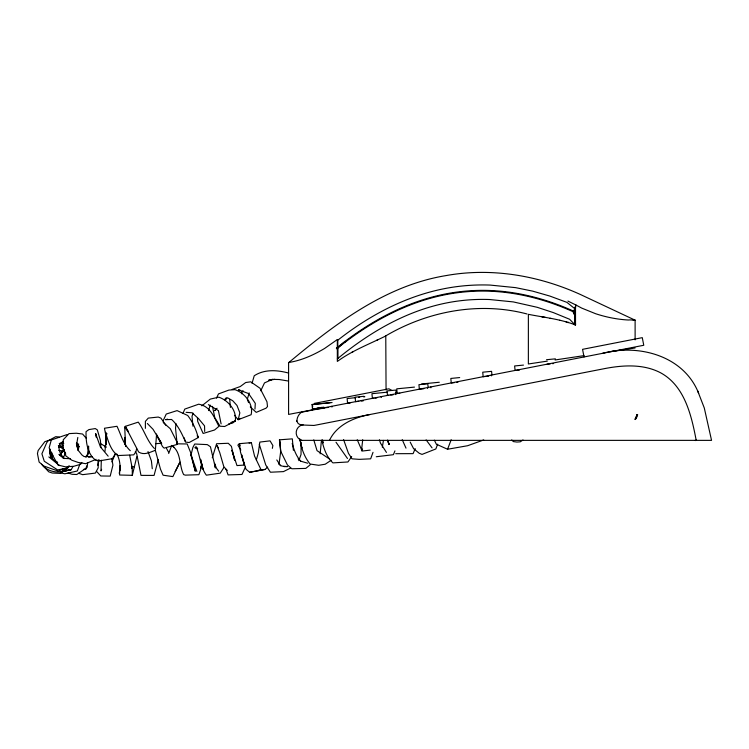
<?xml version="1.0" encoding="UTF-8"?>
<svg xmlns="http://www.w3.org/2000/svg" width="749" height="749" viewBox="0 0 749 749"><rect width="100%" height="100%" fill="white"/><g stroke="black" fill="none" stroke-linecap="round" stroke-linejoin="round"><path stroke-width="1.12" d="M301.051 443.024L301.051 454.4L298.842 460.626M574.96 312.801L575.513 306.06L575.513 324.982C560.449 319.111 544.158 317.454 528.373 314.327L528.363 363.977L547.313 361.13M336.732 347.901L336.732 348.819C371.429 320.647 412.53 298.626 457.302 292.756A192.437 192.437 0 0 1 489.94 291.221C518.654 292.307 546.854 299.909 572.994 311.659L574.96 315.591L574.773 324.579L575.513 323.549L575.513 324.982M119.662 470.812L120.205 465.419M119.625 470.718L119.709 467.666L119.606 475.016L132.32 475.325L136.777 456.796M101.312 460.232L101.012 470.934L101.639 469.295M51.709 458.538L51.943 452.873M124.727 444.26L125.12 437.407L125.57 446.526L124.737 427.276L125.317 426.35L138.247 422.136C144.435 430.441 147.001 440.946 154.369 448.445M254.969 409.085L255.297 403.365L248.537 393.534L238.444 389.817L240.429 390.426M575.101 312.651L575.513 306.491M575.185 311.481L575.485 307.062L574.96 324.776L569.586 319.243L553.333 312.595L537.22 307.305L513.29 301.913L489.621 299.525A184.142 184.142 0 0 0 458.397 300.995C413.102 306.875 372.066 330.159 337.331 358.893M320.16 453.819L321.34 441.358M567.92 301.07L575.972 305.03L574.96 308.813L574.96 314.795L573.285 311.004C547.07 299.216 518.776 291.586 489.958 290.5A193.167 193.167 0 0 0 457.208 292.044C412.334 297.924 371.13 319.973 336.348 348.201M176.024 423.672L175.528 428.203L177.101 443.651L176.727 441.545L170.304 428.746L163.216 422.502M361.57 449.915L362.713 439.729M272.336 448.361L272.889 445.571L270.052 440.852L259.837 442.079L258.302 452.976L256.336 459.933M78.299 450.608L78.832 446.273L79.169 446.816L76.707 442.771M87.652 463.013L87.081 467.545L76.791 474.51L72.11 474.295L68 473.012M303.158 424.833C294.029 425.413 296.445 415.789 301.501 412.231L643.766 345.27L642.277 337.649L582.553 349.334L584.051 356.955M104.991 451.357L106.246 437.519L106.133 435.759L106.227 444.419L106.246 437.519L104.457 428.25L116.994 426.284C120.926 434.523 123.379 444.457 130.298 450.711M278.956 464.53L280.781 450.842L279.461 439.813L292.335 438.858L293.374 450.327M88.616 446.086L87.474 454.334L85.601 457.049M382.327 447.2L383.46 440.403M77.821 437.435L76.595 444.7L78.355 450.495L81.931 454.98L84.094 456.572L91.996 456.516M119.213 473.331C120.814 466.964 119.99 459.661 116.788 453.969M86.612 465.897L86.013 469.071L83.401 469.417M136.618 448.604L135.953 451.731L133.725 454.858L117.846 455.551C110.449 450.327 108.109 440.534 105.45 432.285L107.07 433.914M97.829 465.316L99.046 459.736M190.808 455.645L192.905 447.434L194.712 444.017L207.314 444.616L210.441 446.769L215.422 467.975L214.504 463.303L216.545 468.35L218.661 471.149M575.307 324.008L575.438 323.512L574.998 324.701L575.513 323.549M50.689 457.461L49.584 451.123L50.127 449.157M212.276 457.789L216.611 443.745L228.248 443.277L231.413 446.357L234.643 460.148L231.928 450.271L236.984 465.578L244.286 465.063M158.329 459.586L154.06 475.418L140.99 475.372L136.674 453.641L135.288 451.759M247.292 399.367L249.183 392.925M252.029 383.273L254.239 375.755C264.528 369.032 277.28 369.987 288.608 373.068M208.559 410.592L210.179 405.097M201.603 464.951L200.62 468.237L201.874 464.118M635.405 419.365L637.671 414.74L637.062 414.515L635.545 419.271L634.834 419M168.684 453.519L171.746 445.383M542.922 316.911L545.384 317.417M202.183 465.11L198.888 474.688L185.303 475.138L183.645 474.594C178.861 465.382 181.455 452.696 172.364 445.983L173.899 447.172M193.111 413.195L192.016 416.322L192.952 426.2M373.021 452.33L370.661 458.837L359.117 459.362L352.039 458.819L348.454 453.323L343.594 439.626M551.152 318.512L550.084 318.353M635.208 419.506L637.062 414.515M80.021 463.837L77.325 470.999L64.873 473.799L60.323 472.806M437.65 444.166L435.843 448.96L422.043 454.4L419.243 453.276L413.626 448.707L410.19 442.097M574.314 314.299L574.408 313.531M434.354 440.159L436.349 444.213L447.556 449.25L451.198 439.757M394.938 450.898L393.384 454.69L376.26 456.75M559.587 320.282L560.205 320.46M183.009 413.382L184.778 409.085L198.691 404.198C210.272 406.024 214.177 417.362 218.914 426.34L214.57 429.992L203.148 433.456L197.717 421.462L197.446 418.036M415.18 448.614L413.102 453.641L395.715 453.688M636.5 417.549L636.875 416.659L636.154 417.371M111.901 461.899L115.496 453.435M568.032 322.697L568.257 322.21M572.994 311.659L574.96 308.813L566.918 302.371L549.766 296.042L532.661 291.136L515.621 287.644L490.164 285.079A198.579 198.579 0 0 0 456.497 286.67C412.736 292.438 372.169 313.101 337.799 340.196L337.799 347.068M51.484 458.276L52.907 455.12M60.622 454.755L62.392 450.87M245.4 467.039L241.983 474.473L228.099 474.903L226.067 469.248L227.087 470.428L223.801 466.636L219.71 452.48L216.798 445.374L218.539 447.939M163.076 420.882L166.241 414.047L177.092 410.611L187.727 415.489C192.671 422.015 196.21 429.683 198.204 437.603L189.141 442.537L185.546 442.079L184.132 437.744M260.774 390.781L264.491 382.908L272.364 379.378L279.218 379.518L288.253 381.016M60.641 454.868L62.495 450.935M179.957 462.245L172.869 476.607L163.095 475.203L160.473 469.146L155.277 450.102M63.075 458.126L65.547 452.939M216.489 398.065L218.493 393.908L228.894 390.079L235.017 389.658C244.886 393.028 253.677 403.964 251.14 414.703L238.163 419.712L234.456 415.292M329.476 440.365C336.75 424.955 353.809 417.567 369.688 414.572M62.27 451.151L61.231 453.22L63.684 450.889M175.126 471.561L179.891 462.227M72.896 466.646L71.239 469.586L62.251 471.608M86.472 456.899L88.859 453.014L88.56 446.423M115.627 453.501L112.341 458.669L99.495 460.85L95.806 460.307C87.146 454.053 85.817 441.451 86.051 431.667L88.878 429.598L95.263 428.568L97.323 429.87L100.422 440.375L100.946 447.621M224.007 467.348L220.253 473.162L206.35 475.175C200.133 466.917 200.386 455.486 195.873 446.292M361.449 450.72L362.582 448.96M104.551 446.928L105.796 445.065M81.866 462.479L80.611 464.286L73.833 466.262L65.556 466.87L57.982 465.026L50.539 451.385L49.144 447.78L51.288 439.991L67.138 434.551M241.955 392.261L243.051 390.697M351.674 456.618L347.92 461.974L332.912 462.882C326.611 457.068 323.718 448.473 321.93 440.281M216.218 408.954L214.663 410.695L217.07 408.271M224.794 399.404L226.348 397.663M225.121 400.181L227.537 397.756L232.78 400.781L237.012 405.481L239.858 412.858L238.163 419.712L240.008 418.382M523.027 439.981L520.218 441.826L516.857 442.041L513.355 441.582L511.707 439.944M337.331 348.351L345.177 341.31L345.607 341.881M265.09 469.417L261.232 470.119L254.548 456.085L251.355 442.631L239.362 443.68L240.485 451.984L244.446 465.241L241.515 454.606L246.009 469.239L249.67 472.273L265.09 469.417L267.655 467.133M62.439 470.999L60.744 472.488L67.625 467.947L69.011 466.224L67.054 468.865L60.21 473.396L52.299 473.031L48.713 471.814L43.077 465.756M68.665 466.168L61.98 471.664C54.331 472.984 46.288 470.438 41.541 464.183M310.105 464.876L305.798 468.397L291.895 468.771L287.447 464.989L280.613 451.057L279.461 439.813L280.182 443.904L279.592 442.06M201.837 405.836L210.329 399.077L218.83 397.176C228.333 400.425 236.862 410.461 235.317 420.919L232.799 422.904L228.548 424.009M63.103 441.376L59.901 443.885L59.002 448.726L60.51 454.016L64.386 458.613L58.993 454.418L63.946 458.397L70.472 458.725M312.96 409.731L288.59 414.422L288.59 362.713A53.956 8.604 90 0 1 289.929 362.301C302.119 360.166 313.897 354.848 324.589 348.463L337.331 339.559L337.331 361.439C351.908 350.766 368.592 344.409 384.836 336.423C427.117 311.228 479.032 301.304 527.043 313.981M290.359 468.162L283.45 471.617L270.417 472.226L265.736 464.96L259.294 444.269M331.161 460.251L325.235 464.221L318.69 465.288L310.133 464.043C304.394 457.18 301.295 448.436 300.106 439.654M376.99 340.186L377.88 339.587L377.346 339.999M69.601 466.028L65.987 468.331L57.617 469.913L44.275 461.244L41.897 453.81L46.691 442.715L48.189 440.758L55.763 436.667L59.096 437.023M385.772 335.945L386.063 389.995M63.319 468.631L58.525 471.205L43.704 465.981L39.117 462.049L37.45 453.604L38.143 450.524L44.865 441.648L51.775 439.457M351.833 352.376L353.069 351.721M96.106 459.324L85.695 463.687L78.139 462.433L71.876 460.242L65.921 455.972L62.925 448.08L63.281 439.738L69.02 433.615L76.332 433.231L82.568 434.017L86.304 438.334M575.972 305.03L581.739 308.111L595.689 313.747C606.269 317.202 617.242 319.42 628.327 320.01A79.319 38.564 -90 0 1 632.877 320.113L635.115 320.179L635.115 339.859M633.289 320.188L633.645 320.048A62.073 10.814 -90 0 1 635.086 320.169L580.653 294.61C538.84 275.557 491.456 267.346 445.955 275.604C385.192 285.538 334.597 324.354 288.608 362.694L289.442 362.329M483.723 439.935L467.619 445.721L447.556 449.25M232.153 389.433L240.27 386.54L245.7 382.524L250.746 381.812L260.034 388.291L266.981 401.829L267.505 406.576L266.073 408.168L256.233 412.371L250.288 406.904M230.964 422.436L235.317 420.919L224.681 426.499L220.056 426.218L214.813 417.708L212.473 406.37M58.628 447.125L60.8 446.47M61.802 471.907L71.239 469.586L61.268 471.711M272.364 379.378L268.545 380.295L274.864 379.322M167.645 419.159L165.51 419.665L171.615 419.477C178.196 425.441 181.923 433.811 185.396 441.638M696.167 440.169L695.325 440.562L696.205 440.365C691.486 415.564 684.755 385.894 660.552 372.768C643.578 363.902 623.514 365.025 605.276 368.48L316.518 424.973L313.934 425.451L301.987 424.983A8.108 8.108 0 0 0 299.656 439.41L301.594 440.365L711.55 440.365L704.285 407.952L697.534 390.575M321.255 407.475L313.354 409.123L314.234 408.926M314.271 403.411L388.928 388.806L391.708 390.369M321.948 407.353L312.707 409.244M330.009 402.719L312.033 404.479L312.511 409.385L323.793 407.156M249.108 443.052L251.355 442.631M249.67 472.273L261.232 470.119L259.032 469.969M88.616 457.311L91.996 456.712M602.514 353.341C638.85 343.641 683.94 355.747 698.686 393.412M59.592 443.885L61.849 443.539M555.046 359.969L584.042 355.625M610.632 351.637L635.115 347.957M370.165 450.121L362.132 451.057L357.236 439.757M546.527 359.717L555.393 358.846M523.485 365.091L514.629 365.952L515.069 370.446L519.497 370.015M546.967 364.211L550.253 363.883M552.547 363.658L553.614 363.555M459.689 377.571L450.823 378.442L451.263 382.936L454.549 382.608M485.38 376.475L483.171 376.691L482.731 372.197L491.587 371.335L491.943 374.977M486.447 376.373L488.741 376.148M421.565 383.984L439.288 382.252M456.843 382.383L457.911 382.28M414.478 387.102L396.755 388.834L397.204 393.506L399.807 393.253M387.064 392.204L371.935 393.684L372.393 398.365M423.794 388.74L419.365 389.171L418.925 384.677L427.782 383.816L428.138 387.458M363.977 396.296L355.12 397.167L355.56 401.661L358.846 401.333M355.635 397.663L347.124 398.534L347.583 403.215M358.668 397.363L359.698 397.27M363.658 396.923L364.847 396.801M388.759 395.294L387.458 395.416L387.018 390.922L395.884 390.06L396.24 393.702M390.744 395.098L393.038 394.873M372.459 398.356L373.573 398.131M374.987 398.103L376.822 397.925M312.155 404.582L332.079 402.541M361.14 401.108L363.125 400.921M347.676 403.196L350.176 402.953M323.652 407.896L328.09 407.465M312.511 409.385L323.905 408.271M155.605 443.651L161.241 443.314M58.797 446.881L61.006 446.779M59.555 443.474L61.83 443.408M59.227 443.474L63.777 443.361M284.058 466.599L287.494 466.59L281.905 466.093L280.154 465.101M177.354 443.839L187.175 443.96L190.864 453.098L195.292 471.224L190.77 454.549L196.865 471.43M197.127 447.705L194.88 447.659L197.708 448.82M62.982 443.258L61.034 443.183L63.281 445.674M186.108 412.334L192.147 412.783L198.588 418.71L204.543 425.853L204.692 431.48M59.115 445.627L62.41 446.104L65.743 454.156M76.501 443.764L78.711 444.11M58.675 450.421L64.348 451.338M134.024 466.917L131.487 466.299L131.693 468.556M298.13 458.903L300.742 461.178L307.67 463.219M541.714 316.771L542.856 317.117M78.579 473.228L82.624 474.669L95.357 473.087L98.185 467.825L98.082 459.895M565.851 321.761L567.311 322.388M57.664 462.236L54.48 460.841L50.82 456.45L49.584 451.123M299.656 439.41L301.641 440.365M395.416 392.457L397.27 393.497M208.353 404.647L218.408 410.602L221.105 423.915M100.478 443.548L106.442 447.116M329.635 459.1L317.024 450.636L313.775 439.878M58.356 445.571L63.89 449.653M48.835 456.927L59.574 465.616M300.742 461.178C296.351 456.366 293.926 449.737 292.185 443.492M96.677 471.514L100.778 475.971L110.206 476.102L112.921 465.166L111.844 458.444M108.165 456.178L100.403 446.881L95.572 433.521L96.443 437.566M147.356 423.503L153.049 429.308L161.672 443.577L156.532 434.841L162.496 446.554L164.134 448.136L177.279 444.391L176.727 441.545M124.737 427.276L128.425 431.92L125.317 426.35L138.64 452.003C144.089 455.598 149.959 452.246 155.361 450.318L156.588 433.98M426.115 439.888L432.061 447.874M337.331 339.559L337.799 340.196M336.011 442.238L347.461 458.482M166.025 425.423L160.904 418.12L158.264 417.053L148.293 418.092L145.4 421.35L145.39 428.372M62.195 447.265L63.965 449.934M386.447 452.415L380.464 443.08L379.406 439.794M276.812 459.952L280.519 465.794M240.85 450.074L237.882 445.14L239.362 443.68L240.083 445.758M166.465 448.342L168.469 452.012M197.165 435.703L198.204 437.603L197.549 435.89M402.232 439.691L405.995 448.145M247.722 400.443L248.574 402.597M322.154 440.122L323.231 442.874L322.145 439.991M387.748 441.002L389.087 444.466L387.701 440.14M148.002 451.572L151.41 460.907L152.272 468.734M573.285 311.004L574.408 314.065M387.729 440.3L389.087 444.466M76.389 443.52L78.083 450.261M299.825 438.867L301.875 448.174L300.143 439.626M129.68 455.223L132.236 468.228L132.32 475.325M95.928 434.186L96.518 437.369M296.595 420.423L296.688 421.35M491.353 375.09L491.438 375.886M430.797 386.933L430.881 387.785M427.548 387.57L427.632 388.366M395.65 393.815L395.725 394.611M381.175 396.642L381.26 397.494M331.844 406.295L331.929 407.091M321.415 407.625L321.499 408.505M312.455 404.554L312.679 406.838M229.709 399.395L230.43 407.437M50.763 451.516L51.232 457.105M241.637 391.521L241.684 393.805M337.799 347.985L337.799 358.528M337.593 347.227L337.593 358.687M202.951 468.94L200.554 459.343L202.951 468.94"/></g></svg>
